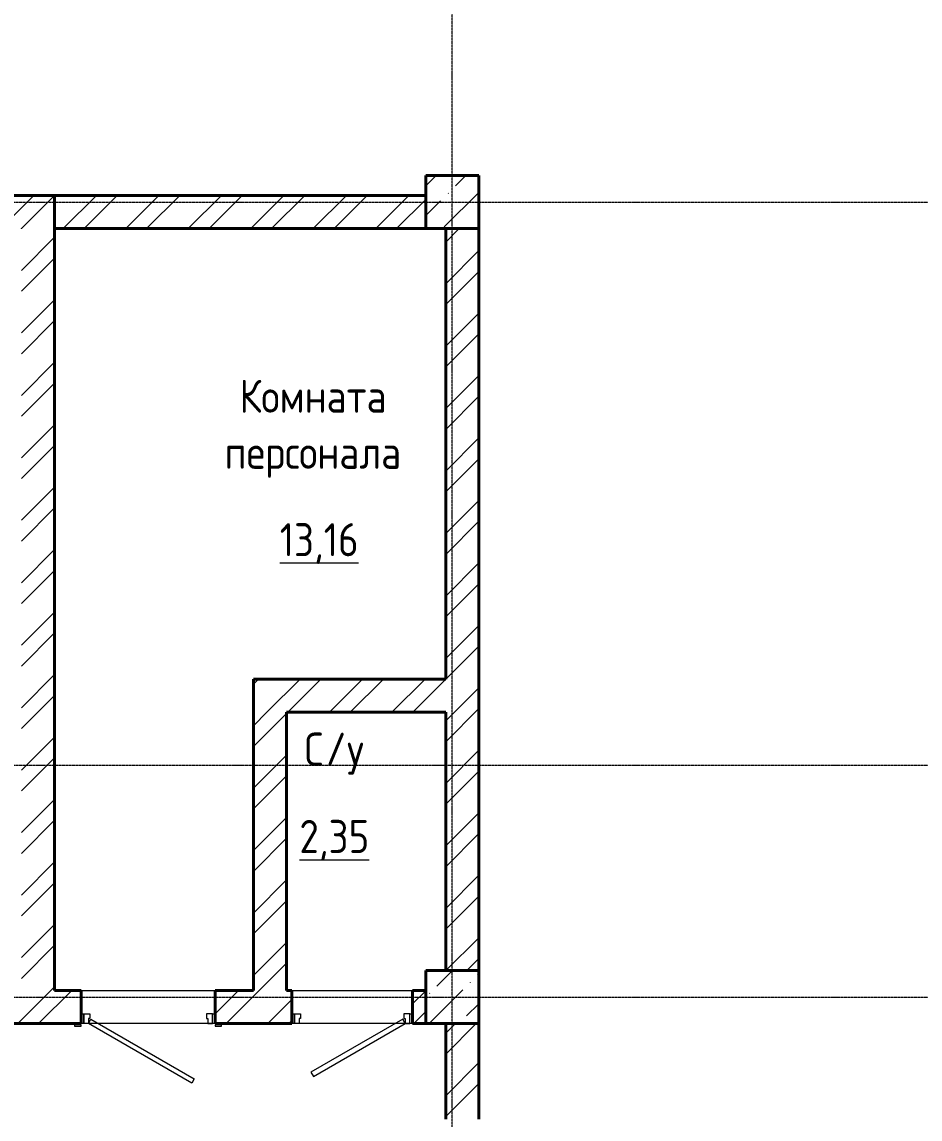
# Model space of a CAD drawing. Header units: millimetres. Extents: x 0 to 351840, y -132678 to 32417.
# Drawn here: x 318573 to 325347, y 8665 to 16945 of the extents above; entities that cross this region are included whole.
import ezdxf

# ---------------------------------------------------------------- set-up
doc = ezdxf.new("R2010")
doc.units = ezdxf.units.MM
doc.linetypes.add('BI_линия_сетки', pattern=[25, 20, -2.5, 0, -2.5])
doc.linetypes.add('BI_невидимые', pattern=[5, 3, -2])
for name, color, linetype, lineweight in [('Двери', 7, 'Continuous', 18), ('Марки помещений', 7, 'Continuous', 20), ('Несущие колонны', 7, 'Continuous', 18), ('Оси', 7, 'Continuous', 9), ('Перекрытие', 7, 'Continuous', 18), ('Стены внутренние', 7, 'Continuous', 18), ('Стены несущие', 7, 'Continuous', 18)]:
    doc.layers.add(name, color=color, linetype=linetype, lineweight=lineweight)
doc.styles.add('GOST Common_1', font='GOST Common.ttf', dxfattribs={"width": 0.9, "height": 250})
pattern_1 = [(45, (5685.96, 5809.43), (-235.7317, 235.7317), []), (45, (5843.12, 5809.43), (-235.7317, 235.7317), [])]

# ---------------------------------------------------------------- blocks, each defined once
blk = doc.blocks.new('_временные_конструкции_колонны_монолитные_прямоугольная - _временная_конструкция_колонна_400x400-V11--01 Подвал__-3_000____Отделочный_')
at = {"layer": 'Несущие колонны', "lineweight": 9}
h = blk.add_hatch(dxfattribs=at)
h.set_pattern_fill('FP_12', color=9, style=0, pattern_type=2)
h.set_pattern_definition([(45, (-21400, -7900), (84.1895, 308.696), [396.875, -79.375, 3.353, -76.022])])
h.paths.add_polyline_path([(200, -200), (200, 200), (-200, 200), (-200, -200)])
at = {"layer": 'Несущие колонны', "color": 9, "lineweight": 40}
for p, q in [((200, 200), (-200, 200)), ((-200, 200), (-200, -200)), ((200, -200), (200, 200)), ((-200, -200), (200, -200))]:
    blk.add_line(p, q, dxfattribs=at)
blk = doc.blocks.new('_временные_конструкции_колонны_монолитные_прямоугольная - _временная_конструкция_колонна_400x400-V19--01 Подвал__-3_000____Отделочный_')
at = {"layer": 'Несущие колонны', "lineweight": 9}
h = blk.add_hatch(dxfattribs=at)
h.set_pattern_fill('FP_20', color=9, style=0, pattern_type=2)
h.set_pattern_definition([(45, (-21400, -13900), (84.1895, 308.69595), [396.875, -79.375, 3.353, -76.022])])
h.paths.add_polyline_path([(200, -200), (200, 200), (-200, 200), (-200, -200)])
at = {"layer": 'Несущие колонны', "color": 9, "lineweight": 40}
for p, q in [((200, 200), (-200, 200)), ((-200, 200), (-200, -200)), ((200, -200), (200, 200)), ((-200, -200), (200, -200))]:
    blk.add_line(p, q, dxfattribs=at)
blk = doc.blocks.new('_Двери_Металлические_Однопольная_Техническая_1_3_4_8 - _дверь_ДМВ_2200-910_Л Д-7  перемычка-7812094--01 Подвал__-3_000____Отделочный_')
at = {"layer": 'Двери', "color": 9, "lineweight": 9}
for p, q in [((417.8, 525), (-275, 125)), ((437, 491.7), (417.8, 525)), ((-255.8, 91.7), (437, 491.7)), ((-310, 125), (-310, 50)), ((-275, 125), (-310, 125)), ((-275, 125), (-255.8, 91.7)), ((-275, 85), (-275, 125)), ((-265, 85), (-275, 85)), ((-265, 50), (-265, 85)), ((515, 85), (525, 85)), ((515, 50), (515, 85)), ((525, 125), (560, 125)), ((525, 85), (525, 125)), ((560, 125), (560, 50)), ((-310, 50), (-265, 50)), ((560, 50), (515, 50))]:
    blk.add_line(p, q, dxfattribs=at)
at = {"layer": 'Двери', "color": 9, "linetype": 'BI_невидимые', "lineweight": 9}
for p, q in [((-330, 50), (-330, 125)), ((-330, 125), (-310, 125)), ((-330, 50), (-330, 125)), ((-330, 125), (-310, 125)), ((-310, 125), (-310, 50)), ((-310, 125), (-310, 50)), ((560, 50), (560, 125)), ((560, 125), (580, 125)), ((560, 50), (560, 125)), ((560, 125), (580, 125)), ((580, 125), (580, 50)), ((580, 125), (580, 50)), ((-310, 50), (-330, 50)), ((-310, 50), (-330, 50)), ((580, 50), (560, 50)), ((580, 50), (560, 50))]:
    blk.add_line(p, q, dxfattribs=at)
blk = doc.blocks.new('_Двери_Металлическая_Однопольная_Техническая_для_гребенок - _дверь_ДМВ_2200-1010_П Д-23_-7640031--01 Подвал__-3_000____Отделочный_')
at = {"layer": 'Двери', "color": 9, "lineweight": 9}
for p, q in [((-223.6, 541.7), (-204.4, 575)), ((555.8, 91.7), (-223.6, 541.7)), ((-204.4, 575), (575, 125)), ((-380, 145), (-430, 145)), ((-430, 145), (-430, 135)), ((-430, 135), (-380, 135)), ((-380, 135), (-380, 145)), ((-325, 125), (-360, 125)), ((-360, 125), (-360, 50)), ((-325, 85), (-325, 125)), ((-315, 85), (-325, 85)), ((-315, 50), (-315, 85)), ((575, 125), (555.8, 91.7)), ((565, 85), (575, 85)), ((565, 50), (565, 85)), ((575, 125), (610, 125)), ((575, 85), (575, 125)), ((610, 125), (610, 50)), ((680, 145), (630, 145)), ((630, 145), (630, 135)), ((630, 135), (680, 135)), ((680, 135), (680, 145)), ((-360, 50), (-315, 50)), ((610, 50), (565, 50))]:
    blk.add_line(p, q, dxfattribs=at)
at = {"layer": 'Двери', "color": 9, "linetype": 'BI_невидимые', "lineweight": 9}
for p, q in [((-380, 50), (-380, 125)), ((-380, 125), (-360, 125)), ((-380, 50), (-380, 125)), ((-380, 125), (-360, 125)), ((-360, 125), (-360, 50)), ((-360, 125), (-360, 50)), ((610, 50), (610, 125)), ((610, 125), (630, 125)), ((610, 50), (610, 125)), ((610, 125), (630, 125)), ((630, 125), (630, 50)), ((630, 125), (630, 50)), ((-360, 50), (-380, 50)), ((-360, 50), (-380, 50)), ((630, 50), (610, 50)), ((630, 50), (610, 50))]:
    blk.add_line(p, q, dxfattribs=at)
blk = doc.blocks.new('Подоснова подвал')
at = {"layer": 'Стены внутренние', "lineweight": 9}
h = blk.add_hatch(dxfattribs=at)
h.set_pattern_fill('FP_37', color=9, angle=45, style=0, pattern_type=2)
h.set_pattern_definition(pattern_1)
h.paths.add_polyline_path([(23836, 19509.4), (24086, 19509.4), (24086, 19759.4), (21786, 19759.4), (21786, 19509.4)])
h = blk.add_hatch(dxfattribs=at)
h.set_pattern_fill('FP_37', color=9, angle=45, style=0, pattern_type=2)
h.set_pattern_definition(pattern_1)
h.paths.add_polyline_path([(26886, 19509.4), (26886, 19759.4), (24086, 19759.4), (24086, 19509.4)])
h = blk.add_hatch(dxfattribs=at)
h.set_pattern_fill('FP_37', color=9, angle=45, style=0, pattern_type=2)
h.set_pattern_definition(pattern_1)
h.paths.add_polyline_path([(24086, 13759.4), (24086, 19509.4), (23836, 19509.4), (23836, 13759.4)])
h = blk.add_hatch(dxfattribs=at)
h.set_pattern_fill('FP_37', color=9, angle=45, style=0, pattern_type=2)
h.set_pattern_definition(pattern_1)
h.paths.add_polyline_path([(27286, 13909.4), (27286, 19509.4), (27036, 19509.4), (27036, 13909.4)])
h = blk.add_hatch(dxfattribs=at)
h.set_pattern_fill('FP_37', color=9, angle=45, style=0, pattern_type=2)
h.set_pattern_definition(pattern_1)
h.paths.add_polyline_path([(27036, 15859.4), (27036, 16109.4), (25586, 16109.4), (25586, 15859.4), (25836, 15859.4)])
h = blk.add_hatch(dxfattribs=at)
h.set_pattern_fill('FP_37', color=9, angle=45, style=0, pattern_type=2)
h.set_pattern_definition(pattern_1)
h.paths.add_polyline_path([(25836, 13759.4), (25836, 15859.4), (25586, 15859.4), (25586, 13759.4)])
h = blk.add_hatch(dxfattribs=at)
h.set_pattern_fill('FP_37', color=9, angle=45, style=0, pattern_type=2)
h.set_pattern_definition(pattern_1)
h.paths.add_polyline_path([(26886, 13509.4), (26886, 13759.4), (26786, 13759.4), (26786, 13509.4)])
h.paths.add_polyline_path([(25296, 13509.4), (25876, 13509.4), (25876, 13759.4), (25296, 13759.4)])
h.paths.add_polyline_path([(24286, 13509.4), (24286, 13759.4), (23371, 13759.4), (23371, 13509.4), (24114, 13509.4)])
h.paths.add_polyline_path([(22461, 13509.4), (22461, 13759.4), (21786, 13759.4), (21786, 13509.4)])
h = blk.add_hatch(dxfattribs=at)
h.set_pattern_fill('FP_37', color=9, angle=45, style=0, pattern_type=2)
h.set_pattern_definition(pattern_1)
h.paths.add_polyline_path([(27286, 12789.4), (27286, 13509.4), (27036, 13509.4), (27036, 12789.4)])
at = {"layer": 'Оси', "color": 9, "linetype": 'BI_линия_сетки'}
for p, q in [((27086, 799.9), (27086, 35999.7)), ((-805.2, 19709.4), (56347.2, 19709.4)), ((-805.2, 15459.4), (56347.2, 15459.4)), ((-805.2, 13709.4), (56347.2, 13709.4))]:
    blk.add_line(p, q, dxfattribs=at)
at = {"layer": 'Перекрытие', "color": 9, "lineweight": 9}
for p, q in [((24286, 13759.4), (25296, 13759.4)), ((25876, 13759.4), (26786, 13759.4)), ((25296, 13509.4), (24286, 13509.4)), ((26786, 13509.4), (25876, 13509.4))]:
    blk.add_line(p, q, dxfattribs=at)
at = {"layer": 'Стены несущие', "color": 9, "lineweight": 40}
for p, q in [((26886, 19759.4), (21786, 19759.4)), ((24086, 19759.4), (24086, 13759.4)), ((24086, 19509.4), (26886, 19509.4)), ((27036, 19509.4), (27036, 16109.4)), ((27286, 13909.4), (27286, 19509.4)), ((27036, 16109.4), (25586, 16109.4)), ((25586, 16109.4), (25586, 13759.4)), ((25836, 15859.4), (27036, 15859.4)), ((25836, 13759.4), (25836, 15859.4)), ((27036, 15859.4), (27036, 13909.4)), ((24286, 13759.4), (24086, 13759.4)), ((24286, 13509.4), (24286, 13759.4)), ((25586, 13759.4), (25296, 13759.4)), ((25296, 13759.4), (25296, 13509.4)), ((25876, 13759.4), (25836, 13759.4)), ((25876, 13509.4), (25876, 13759.4)), ((26886, 13759.4), (26786, 13759.4)), ((26786, 13759.4), (26786, 13509.4)), ((23371, 13509.4), (24286, 13509.4)), ((25296, 13509.4), (25876, 13509.4)), ((26786, 13509.4), (26886, 13509.4)), ((27036, 13509.4), (27036, 12789.4)), ((27286, 12789.4), (27286, 13509.4))]:
    blk.add_line(p, q, dxfattribs=at)
at = {"layer": 'Двери', "color": 9, "rotation": 180}
for name, p in [('_Двери_Металлическая_Однопольная_Техническая_для_гребенок - _дверь_ДМВ_2200-1010_П Д-23_-7640031--01 Подвал__-3_000____Отделочный_', (24916, 13634.4)), ('_Двери_Металлические_Однопольная_Техническая_1_3_4_8 - _дверь_ДМВ_2200-910_Л Д-7  перемычка-7812094--01 Подвал__-3_000____Отделочный_', (26456, 13634.4))]:
    blk.add_blockref(name, p, dxfattribs=at)
at = {"layer": 'Несущие колонны', "color": 9}
for name, p in [('_временные_конструкции_колонны_монолитные_прямоугольная - _временная_конструкция_колонна_400x400-V19--01 Подвал__-3_000____Отделочный_', (27086, 19709.4)), ('_временные_конструкции_колонны_монолитные_прямоугольная - _временная_конструкция_колонна_400x400-V11--01 Подвал__-3_000____Отделочный_', (27086, 13709.4))]:
    blk.add_blockref(name, p, dxfattribs=at)
at = {"layer": 'Марки помещений', "color": 9, "lineweight": 9, "char_height": 250, "attachment_point": 1, "style": 'GOST Common_1'}
for s, insert, width in [('Комната', (25480.9, 18370), 1500.759), ('персонала', (25367.8, 17946.7), 1767.721), ('\\L13,16', (25784.5, 17286.9), 757.595), ('\\fGOST Common|b0|i0|c204|p34|;\\W.9;С', (25971.2, 15706.1), 194.81), ('\\fGOST Common|b0|i0|c204|p34|;\\W.9;/', (26131.9, 15706.1), 194.81), ('\\fGOST Common|b0|i0|c204|p34|;\\W.9;у', (26292.6, 15706.1), 194.81), ('\\L2,35', (25932.5, 15047), 678.228)]:
    blk.add_mtext(s, dxfattribs=dict(at, insert=insert, width=width))

msp = doc.modelspace()

# ---------------------------------------------------------------- block references
msp.add_blockref('Подоснова подвал', (294733.3, -4124))

doc.saveas('drawing.dxf')
